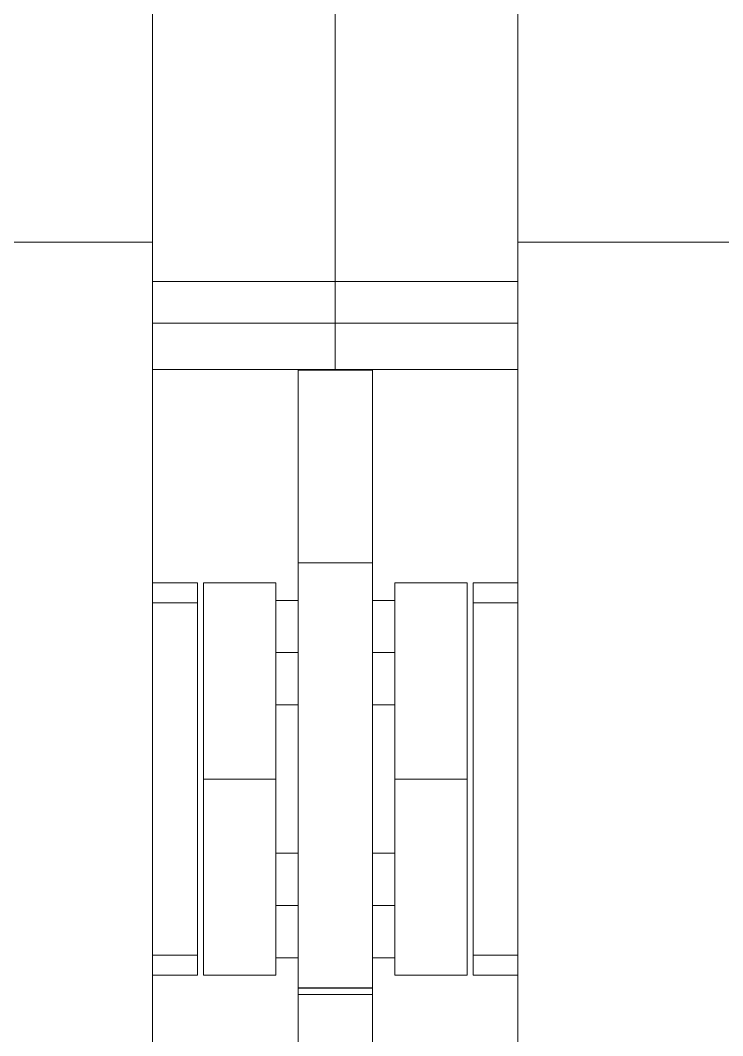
# Model space of a CAD drawing. Header units: millimetres. Extents: x -46169 to 237885, y -84465 to 18123.
# Drawn here: x 166434.9 to 166529.1, y -80609.7 to -80473.6 of the extents above; entities that cross this region are included whole.
import ezdxf

# ---------------------------------------------------------------- set-up
doc = ezdxf.new("R2010")
doc.units = ezdxf.units.MM
doc.header["$MEASUREMENT"] = 0
doc.linetypes.add('Wipeout_Contour', pattern=[1000, 0, -1000])
doc.layers.add('New_A-20-M_Floor_Slab', color=7, linetype='Continuous')
doc.layers.add('New_A-35-M_FFE_Fixed', color=7, linetype='Continuous')
doc.layers.add('New_A-35-M_FFE_Fixed_Pen_No__1', color=7, linetype='Continuous', lineweight=13)

# ---------------------------------------------------------------- blocks, each defined once
blk = doc.blocks.new('Section Elem_134_3', base_point=(129666.67, -84332.61))
at = {"color": 254, "linetype": 'Wipeout_Contour', "lineweight": 0, "ltscale": 2959008.491860382}
blk.add_wipeout([(166452.61, -80615.11), (166472.11, -80615.11), (166472.11, -80599.29), (166469.11, -80599.29), (166469.11, -80601.65), (166459.42, -80601.65), (166459.42, -80549.01), (166469.11, -80549.01), (166469.11, -80551.38), (166472.11, -80551.38), (166472.11, -80520.4), (166452.61, -80520.4), (166452.61, -80549.04), (166458.61, -80549.04), (166458.61, -80601.62), (166452.61, -80601.62)], dxfattribs=at).dxf.layer = 'New_A-20-M_Floor_Slab'
at = {"color": 254, "linetype": 'Wipeout_Contour', "lineweight": 0, "ltscale": 2959410.074772704}
blk.add_wipeout([(166482.11, -80551.38), (166485.11, -80551.38), (166485.11, -80549.01), (166494.8, -80549.01), (166494.8, -80601.65), (166485.11, -80601.65), (166485.11, -80599.29), (166482.11, -80599.29), (166482.11, -80615.11), (166501.61, -80615.11), (166501.61, -80601.62), (166495.61, -80601.62), (166495.61, -80549.04), (166501.61, -80549.04), (166501.61, -80520.4), (166482.11, -80520.4)], dxfattribs=at).dxf.layer = 'New_A-20-M_Floor_Slab'
at = {"color": 254, "linetype": 'Wipeout_Contour', "lineweight": 0, "ltscale": 739782.105502}
blk.add_wipeout([(166469.11, -80565.38), (166469.11, -80585.29), (166472.11, -80585.29), (166472.11, -80565.38)], dxfattribs=at).dxf.layer = 'New_A-20-M_Floor_Slab'
at = {"color": 254, "linetype": 'Wipeout_Contour', "lineweight": 0, "ltscale": 739828.91143}
blk.add_wipeout([(166485.11, -80565.38), (166482.11, -80565.38), (166482.11, -80585.29), (166485.11, -80585.29)], dxfattribs=at).dxf.layer = 'New_A-20-M_Floor_Slab'
blk = doc.blocks.new('Section Elem_149_3', base_point=(129666.67, -84332.61))
at = {"color": 254, "linetype": 'Wipeout_Contour', "lineweight": 0, "ltscale": 1107899.307256045}
blk.add_wipeout([(166452.61, -80346.96), (165951.61, -80346.96), (165951.61, -80503.33), (165981.61, -80503.33), (166422.61, -80503.33), (166452.61, -80503.33)], dxfattribs=at).dxf.layer = 'New_A-35-M_FFE_Fixed'
at = {"color": 254, "linetype": 'Wipeout_Contour', "lineweight": 0, "ltscale": 739714.496457}
blk.add_wipeout([(166472.11, -80525.7), (166482.11, -80525.7), (166482.11, -80520.48), (166472.11, -80520.48)], dxfattribs=at).dxf.layer = 'New_A-35-M_FFE_Fixed'
at = {"color": 254, "linetype": 'Wipeout_Contour', "lineweight": 0, "ltscale": 739762.330003}
blk.add_wipeout([(166482.11, -80552.92), (166482.11, -80548.19), (166472.11, -80548.19), (166472.11, -80552.92)], dxfattribs=at).dxf.layer = 'New_A-35-M_FFE_Fixed'
at = {"color": 254, "linetype": 'Wipeout_Contour', "lineweight": 0, "ltscale": 739685.067825}
blk.add_wipeout([(166452.61, -80551.72), (166458.61, -80551.72), (166458.61, -80549.56), (166452.61, -80549.56)], dxfattribs=at).dxf.layer = 'New_A-35-M_FFE_Fixed'
at = {"color": 254, "linetype": 'Wipeout_Contour', "lineweight": 0, "ltscale": 739715.149087}
blk.add_wipeout([(166459.42, -80551.02), (166469.11, -80551.02), (166469.11, -80549.01), (166459.42, -80549.01)], dxfattribs=at).dxf.layer = 'New_A-35-M_FFE_Fixed'
at = {"color": 254, "linetype": 'Wipeout_Contour', "lineweight": 0, "ltscale": 739750.489883}
blk.add_wipeout([(166469.11, -80565.26), (166459.42, -80565.26), (166459.42, -80575.33), (166469.11, -80575.33)], dxfattribs=at).dxf.layer = 'New_A-35-M_FFE_Fixed'
at = {"color": 254, "linetype": 'Wipeout_Contour', "lineweight": 0, "ltscale": 739803.394021}
blk.add_wipeout([(166459.42, -80599.65), (166459.42, -80601.65), (166469.11, -80601.65), (166469.11, -80599.65)], dxfattribs=at).dxf.layer = 'New_A-35-M_FFE_Fixed'
at = {"color": 254, "linetype": 'Wipeout_Contour', "lineweight": 0, "ltscale": 739773.471488}
blk.add_wipeout([(166458.61, -80601.11), (166452.61, -80601.11), (166452.61, -80601.62), (166458.61, -80601.62)], dxfattribs=at).dxf.layer = 'New_A-35-M_FFE_Fixed'
at = {"color": 254, "linetype": 'Wipeout_Contour', "lineweight": 0, "ltscale": 739855.130598}
blk.add_wipeout([(166472.11, -80604.23), (166482.11, -80604.23), (166482.11, -80603.37), (166472.11, -80603.37)], dxfattribs=at).dxf.layer = 'New_A-35-M_FFE_Fixed'
at = {"color": 254, "linetype": 'Wipeout_Contour', "lineweight": 0, "ltscale": 739858.473617}
blk.add_wipeout([(166482.11, -80606.1), (166482.11, -80605.34), (166472.11, -80605.34), (166472.11, -80606.1)], dxfattribs=at).dxf.layer = 'New_A-35-M_FFE_Fixed'
at = {"color": 254, "linetype": 'Wipeout_Contour', "lineweight": 0, "ltscale": 739861.717704}
blk.add_wipeout([(166472.11, -80607.94), (166482.11, -80607.94), (166482.11, -80607.22), (166472.11, -80607.22)], dxfattribs=at).dxf.layer = 'New_A-35-M_FFE_Fixed'
at = {"color": 254, "linetype": 'Wipeout_Contour', "lineweight": 0, "ltscale": 739867.039632}
blk.add_wipeout([(166482.11, -80611.52), (166482.11, -80609.75), (166472.11, -80609.75), (166472.11, -80611.52)], dxfattribs=at).dxf.layer = 'New_A-35-M_FFE_Fixed'
at = {"layer": 'New_A-35-M_FFE_Fixed_Pen_No__1', "linetype": 'Continuous'}
for p, q in [((166459.42, -80549.01), (166469.11, -80549.01)), ((166459.42, -80601.65), (166469.11, -80601.65))]:
    blk.add_line(p, q, dxfattribs=at)
at = {"color": 254, "linetype": 'Wipeout_Contour', "lineweight": 0, "ltscale": 739590.26009}
blk.add_wipeout([(166477.11, -80473.58), (166452.61, -80473.58), (166452.61, -80480.58), (166477.11, -80480.58)], dxfattribs=at).dxf.layer = 'New_A-35-M_FFE_Fixed'
at = {"color": 254, "linetype": 'Wipeout_Contour', "lineweight": 0, "ltscale": 739614.679125}
blk.add_wipeout([(166477.11, -80487.59), (166452.61, -80487.59), (166452.61, -80494.61), (166477.11, -80494.61)], dxfattribs=at).dxf.layer = 'New_A-35-M_FFE_Fixed'
at = {"color": 254, "linetype": 'Wipeout_Contour', "lineweight": 0, "ltscale": 924637.114163}
blk.add_wipeout([(166477.11, -80520.4), (166472.11, -80520.4), (166472.11, -80520.48), (166482.11, -80520.48), (166482.11, -80520.4)], dxfattribs=at).dxf.layer = 'New_A-35-M_FFE_Fixed'
at = {"color": 254, "linetype": 'Wipeout_Contour', "lineweight": 0, "ltscale": 739723.334783}
blk.add_wipeout([(166472.11, -80525.7), (166472.11, -80530.63), (166482.11, -80530.63), (166482.11, -80525.7)], dxfattribs=at).dxf.layer = 'New_A-35-M_FFE_Fixed'
at = {"color": 254, "linetype": 'Wipeout_Contour', "lineweight": 0, "ltscale": 739682.738194}
blk.add_wipeout([(166452.61, -80549.04), (166452.61, -80549.56), (166458.61, -80549.56), (166458.61, -80549.04)], dxfattribs=at).dxf.layer = 'New_A-35-M_FFE_Fixed'
at = {"color": 254, "linetype": 'Wipeout_Contour', "lineweight": 0, "ltscale": 739721.864822}
blk.add_wipeout([(166459.42, -80551.02), (166459.42, -80556.72), (166469.11, -80556.72), (166469.11, -80551.02)], dxfattribs=at).dxf.layer = 'New_A-35-M_FFE_Fixed'
at = {"color": 254, "linetype": 'Wipeout_Contour', "lineweight": 0, "ltscale": 739774.567078}
blk.add_wipeout([(166472.11, -80561.63), (166482.11, -80561.63), (166482.11, -80553.51), (166472.11, -80553.51)], dxfattribs=at).dxf.layer = 'New_A-35-M_FFE_Fixed'
at = {"color": 254, "linetype": 'Wipeout_Contour', "lineweight": 0, "ltscale": 739796.675265}
blk.add_wipeout([(166459.42, -80593.94), (166459.42, -80599.65), (166469.11, -80599.65), (166469.11, -80593.94)], dxfattribs=at).dxf.layer = 'New_A-35-M_FFE_Fixed'
at = {"color": 254, "linetype": 'Wipeout_Contour', "lineweight": 0, "ltscale": 739850.405804}
blk.add_wipeout([(166482.11, -80603.32), (166482.11, -80598.86), (166472.11, -80598.86), (166472.11, -80603.32)], dxfattribs=at).dxf.layer = 'New_A-35-M_FFE_Fixed'
at = {"color": 254, "linetype": 'Wipeout_Contour', "lineweight": 0, "ltscale": 739771.140692}
blk.add_wipeout([(166452.61, -80598.94), (166452.61, -80601.11), (166458.61, -80601.11), (166458.61, -80598.94)], dxfattribs=at).dxf.layer = 'New_A-35-M_FFE_Fixed'
at = {"color": 254, "linetype": 'Wipeout_Contour', "lineweight": 0, "ltscale": 739863.921476}
blk.add_wipeout([(166482.11, -80609.75), (166482.11, -80607.94), (166472.11, -80607.94), (166472.11, -80609.75)], dxfattribs=at).dxf.layer = 'New_A-35-M_FFE_Fixed'
at = {"layer": 'New_A-35-M_FFE_Fixed_Pen_No__1', "linetype": 'Continuous'}
for p, q in [((166458.61, -80549.56), (166458.61, -80549.04)), ((166459.42, -80551.02), (166459.42, -80549.01)), ((166459.42, -80601.65), (166459.42, -80599.65)), ((166458.61, -80601.62), (166458.61, -80601.11))]:
    blk.add_line(p, q, dxfattribs=at)
at = {"color": 254, "linetype": 'Wipeout_Contour', "lineweight": 0, "ltscale": 739602.457608}
blk.add_wipeout([(166477.11, -80480.58), (166452.61, -80480.58), (166452.61, -80487.59), (166477.11, -80487.59)], dxfattribs=at).dxf.layer = 'New_A-35-M_FFE_Fixed'
at = {"color": 254, "linetype": 'Wipeout_Contour', "lineweight": 0, "ltscale": 739626.898017}
blk.add_wipeout([(166477.11, -80494.61), (166452.61, -80494.61), (166452.61, -80501.63), (166477.11, -80501.63)], dxfattribs=at).dxf.layer = 'New_A-35-M_FFE_Fixed'
at = {"color": 254, "linetype": 'Wipeout_Contour', "lineweight": 0, "ltscale": 739731.514746}
blk.add_wipeout([(166472.11, -80535.1), (166482.11, -80535.1), (166482.11, -80530.63), (166472.11, -80530.63)], dxfattribs=at).dxf.layer = 'New_A-35-M_FFE_Fixed'
at = {"color": 254, "linetype": 'Wipeout_Contour', "lineweight": 0, "ltscale": 739728.103886}
blk.add_wipeout([(166458.61, -80551.72), (166452.61, -80551.72), (166452.61, -80598.94), (166458.61, -80598.94)], dxfattribs=at).dxf.layer = 'New_A-35-M_FFE_Fixed'
at = {"color": 254, "linetype": 'Wipeout_Contour', "lineweight": 0, "ltscale": 739740.826846}
blk.add_wipeout([(166469.11, -80551.38), (166469.11, -80551.91), (166472.11, -80551.91), (166472.11, -80551.38)], dxfattribs=at).dxf.layer = 'New_A-35-M_FFE_Fixed'
at = {"color": 254, "linetype": 'Wipeout_Contour', "lineweight": 0, "ltscale": 739734.274532}
blk.add_wipeout([(166469.11, -80556.72), (166459.42, -80556.72), (166459.42, -80565.26), (166469.11, -80565.26)], dxfattribs=at).dxf.layer = 'New_A-35-M_FFE_Fixed'
at = {"color": 254, "linetype": 'Wipeout_Contour', "lineweight": 0, "ltscale": 739790.241305}
blk.add_wipeout([(166472.11, -80571.51), (166482.11, -80571.51), (166482.11, -80561.63), (166472.11, -80561.63)], dxfattribs=at).dxf.layer = 'New_A-35-M_FFE_Fixed'
at = {"color": 254, "linetype": 'Wipeout_Contour', "lineweight": 0, "ltscale": 739784.261272}
blk.add_wipeout([(166469.11, -80585.4), (166459.42, -80585.4), (166459.42, -80593.94), (166469.11, -80593.94)], dxfattribs=at).dxf.layer = 'New_A-35-M_FFE_Fixed'
at = {"color": 254, "linetype": 'Wipeout_Contour', "lineweight": 0, "ltscale": 739845.473998}
blk.add_wipeout([(166482.11, -80598.86), (166482.11, -80597.66), (166472.11, -80597.66), (166472.11, -80598.86)], dxfattribs=at).dxf.layer = 'New_A-35-M_FFE_Fixed'
at = {"layer": 'New_A-35-M_FFE_Fixed_Pen_No__1', "linetype": 'Continuous'}
for p, q in [((166458.61, -80551.72), (166458.61, -80549.56)), ((166469.11, -80551.02), (166469.11, -80549.01)), ((166459.42, -80556.72), (166459.42, -80551.02)), ((166458.61, -80598.94), (166458.61, -80551.72)), ((166459.42, -80565.26), (166459.42, -80556.72)), ((166459.42, -80599.65), (166459.42, -80593.94)), ((166458.61, -80601.11), (166458.61, -80598.94))]:
    blk.add_line(p, q, dxfattribs=at)
at = {"color": 254, "linetype": 'Wipeout_Contour', "lineweight": 0, "ltscale": 739663.339253}
blk.add_wipeout([(166452.61, -80503.33), (166422.61, -80503.33), (166422.61, -80647.33), (166452.61, -80647.33)], dxfattribs=at).dxf.layer = 'New_A-35-M_FFE_Fixed'
at = {"color": 254, "linetype": 'Wipeout_Contour', "lineweight": 0, "ltscale": 739738.774806}
blk.add_wipeout([(166472.11, -80535.1), (166472.11, -80538.96), (166482.11, -80538.96), (166482.11, -80535.1)], dxfattribs=at).dxf.layer = 'New_A-35-M_FFE_Fixed'
at = {"color": 254, "linetype": 'Wipeout_Contour', "lineweight": 0, "ltscale": 924679.345488}
blk.add_wipeout([(166469.11, -80553.43), (166472.11, -80553.43), (166472.11, -80552.92), (166472.11, -80551.91), (166469.11, -80551.91)], dxfattribs=at).dxf.layer = 'New_A-35-M_FFE_Fixed'
at = {"color": 254, "linetype": 'Wipeout_Contour', "lineweight": 0, "ltscale": 739754.892708}
blk.add_wipeout([(166469.11, -80558.38), (166469.11, -80561.05), (166472.11, -80561.05), (166472.11, -80558.38)], dxfattribs=at).dxf.layer = 'New_A-35-M_FFE_Fixed'
at = {"color": 254, "linetype": 'Wipeout_Contour', "lineweight": 0, "ltscale": 739764.291821}
blk.add_wipeout([(166469.11, -80564.84), (166469.11, -80565.38), (166472.11, -80565.38), (166472.11, -80564.84)], dxfattribs=at).dxf.layer = 'New_A-35-M_FFE_Fixed'
at = {"color": 254, "linetype": 'Wipeout_Contour', "lineweight": 0, "ltscale": 739807.87028}
blk.add_wipeout([(166472.11, -80581.87), (166482.11, -80581.87), (166482.11, -80571.51), (166472.11, -80571.51)], dxfattribs=at).dxf.layer = 'New_A-35-M_FFE_Fixed'
at = {"color": 254, "linetype": 'Wipeout_Contour', "lineweight": 0, "ltscale": 739768.042892}
blk.add_wipeout([(166469.11, -80575.33), (166459.42, -80575.33), (166459.42, -80585.4), (166469.11, -80585.4)], dxfattribs=at).dxf.layer = 'New_A-35-M_FFE_Fixed'
at = {"color": 254, "linetype": 'Wipeout_Contour', "lineweight": 0, "ltscale": 739813.990248}
blk.add_wipeout([(166469.11, -80592.29), (166469.11, -80594.97), (166472.11, -80594.97), (166472.11, -80592.29)], dxfattribs=at).dxf.layer = 'New_A-35-M_FFE_Fixed'
at = {"color": 254, "linetype": 'Wipeout_Contour', "lineweight": 0, "ltscale": 739823.392568}
blk.add_wipeout([(166469.11, -80598.75), (166469.11, -80599.29), (166472.11, -80599.29), (166472.11, -80598.75)], dxfattribs=at).dxf.layer = 'New_A-35-M_FFE_Fixed'
at = {"layer": 'New_A-35-M_FFE_Fixed_Pen_No__1', "linetype": 'Continuous'}
for p, q in [((166452.61, -80549.04), (166458.61, -80549.04)), ((166452.61, -80551.72), (166458.61, -80551.72)), ((166469.11, -80551.38), (166472.11, -80551.38)), ((166459.42, -80575.33), (166459.42, -80565.26)), ((166459.42, -80575.33), (166469.11, -80575.33)), ((166459.42, -80585.4), (166459.42, -80575.33)), ((166459.42, -80593.94), (166459.42, -80585.4)), ((166452.61, -80598.94), (166458.61, -80598.94)), ((166469.11, -80601.65), (166469.11, -80599.65)), ((166452.61, -80601.62), (166458.61, -80601.62))]:
    blk.add_line(p, q, dxfattribs=at)
at = {"color": 254, "linetype": 'Wipeout_Contour', "lineweight": 0, "ltscale": 924537.391055}
blk.add_wipeout([(166452.61, -80508.61), (166477.11, -80508.61), (166477.11, -80501.63), (166452.61, -80501.63), (166452.61, -80503.33)], dxfattribs=at).dxf.layer = 'New_A-35-M_FFE_Fixed'
at = {"color": 254, "linetype": 'Wipeout_Contour', "lineweight": 0, "ltscale": 739649.316842}
blk.add_wipeout([(166452.61, -80511.45), (166477.11, -80511.45), (166477.11, -80510.54), (166452.61, -80510.54)], dxfattribs=at).dxf.layer = 'New_A-35-M_FFE_Fixed'
at = {"color": 254, "linetype": 'Wipeout_Contour', "lineweight": 0, "ltscale": 739660.281868}
blk.add_wipeout([(166477.11, -80514.18), (166452.61, -80514.18), (166452.61, -80520.4), (166477.11, -80520.4)], dxfattribs=at).dxf.layer = 'New_A-35-M_FFE_Fixed'
at = {"color": 254, "linetype": 'Wipeout_Contour', "lineweight": 0, "ltscale": 739744.882806}
blk.add_wipeout([(166482.11, -80538.96), (166472.11, -80538.96), (166472.11, -80542.11), (166482.11, -80542.11)], dxfattribs=at).dxf.layer = 'New_A-35-M_FFE_Fixed'
at = {"color": 254, "linetype": 'Wipeout_Contour', "lineweight": 0, "ltscale": 739745.913157}
blk.add_wipeout([(166469.11, -80553.43), (166469.11, -80555.7), (166472.11, -80555.7), (166472.11, -80553.43)], dxfattribs=at).dxf.layer = 'New_A-35-M_FFE_Fixed'
at = {"color": 254, "linetype": 'Wipeout_Contour', "lineweight": 0, "ltscale": 739762.505551}
blk.add_wipeout([(166469.11, -80564.84), (166472.11, -80564.84), (166472.11, -80563.33), (166469.11, -80563.33)], dxfattribs=at).dxf.layer = 'New_A-35-M_FFE_Fixed'
at = {"color": 254, "linetype": 'Wipeout_Contour', "lineweight": 0, "ltscale": 739825.198709}
blk.add_wipeout([(166482.11, -80591.39), (166482.11, -80581.87), (166472.11, -80581.87), (166472.11, -80591.39)], dxfattribs=at).dxf.layer = 'New_A-35-M_FFE_Fixed'
at = {"color": 254, "linetype": 'Wipeout_Contour', "lineweight": 0, "ltscale": 924777.667186}
blk.add_wipeout([(166472.11, -80597.24), (166469.11, -80597.24), (166469.11, -80598.75), (166472.11, -80598.75), (166472.11, -80597.66)], dxfattribs=at).dxf.layer = 'New_A-35-M_FFE_Fixed'
at = {"layer": 'New_A-35-M_FFE_Fixed_Pen_No__1', "linetype": 'Continuous'}
for p, q in [((166452.61, -80503.33), (166452.61, -80346.96)), ((166422.61, -80503.33), (166452.61, -80503.33)), ((166452.61, -80520.4), (166477.11, -80520.4)), ((166469.11, -80575.33), (166469.11, -80565.26)), ((166469.11, -80565.38), (166472.11, -80565.38)), ((166469.11, -80599.29), (166472.11, -80599.29))]:
    blk.add_line(p, q, dxfattribs=at)
at = {"color": 254, "linetype": 'Wipeout_Contour', "lineweight": 0, "ltscale": 739646.016449}
blk.add_wipeout([(166452.61, -80509.58), (166477.11, -80509.58), (166477.11, -80508.61), (166452.61, -80508.61)], dxfattribs=at).dxf.layer = 'New_A-35-M_FFE_Fixed'
at = {"color": 254, "linetype": 'Wipeout_Contour', "lineweight": 0, "ltscale": 739654.665797}
blk.add_wipeout([(166452.61, -80514.18), (166477.11, -80514.18), (166477.11, -80513.95), (166452.61, -80513.95)], dxfattribs=at).dxf.layer = 'New_A-35-M_FFE_Fixed'
at = {"color": 254, "linetype": 'Wipeout_Contour', "lineweight": 0, "ltscale": 739749.643405}
blk.add_wipeout([(166472.11, -80544.43), (166482.11, -80544.43), (166482.11, -80542.11), (166472.11, -80542.11)], dxfattribs=at).dxf.layer = 'New_A-35-M_FFE_Fixed'
at = {"color": 254, "linetype": 'Wipeout_Contour', "lineweight": 0, "ltscale": 739750.225235}
blk.add_wipeout([(166469.11, -80555.7), (166469.11, -80558.38), (166472.11, -80558.38), (166472.11, -80555.7)], dxfattribs=at).dxf.layer = 'New_A-35-M_FFE_Fixed'
at = {"color": 254, "linetype": 'Wipeout_Contour', "lineweight": 0, "ltscale": 739759.204998}
blk.add_wipeout([(166469.11, -80561.05), (166469.11, -80563.33), (166472.11, -80563.33), (166472.11, -80561.05)], dxfattribs=at).dxf.layer = 'New_A-35-M_FFE_Fixed'
at = {"color": 254, "linetype": 'Wipeout_Contour', "lineweight": 0, "ltscale": 739799.919586}
blk.add_wipeout([(166469.11, -80585.29), (166469.11, -80585.82), (166472.11, -80585.82), (166472.11, -80585.29)], dxfattribs=at).dxf.layer = 'New_A-35-M_FFE_Fixed'
at = {"color": 254, "linetype": 'Wipeout_Contour', "lineweight": 0, "ltscale": 739818.304009}
blk.add_wipeout([(166469.11, -80594.97), (166469.11, -80597.24), (166472.11, -80597.24), (166472.11, -80594.97)], dxfattribs=at).dxf.layer = 'New_A-35-M_FFE_Fixed'
at = {"layer": 'New_A-35-M_FFE_Fixed_Pen_No__1', "linetype": 'Continuous'}
for p, q in [((166452.61, -80508.61), (166477.11, -80508.61)), ((166469.11, -80556.72), (166469.11, -80551.02)), ((166469.11, -80565.26), (166469.11, -80556.72)), ((166469.11, -80558.38), (166472.11, -80558.38)), ((166469.11, -80599.65), (166469.11, -80593.94))]:
    blk.add_line(p, q, dxfattribs=at)
at = {"color": 254, "linetype": 'Wipeout_Contour', "lineweight": 0, "ltscale": 739647.694034}
blk.add_wipeout([(166452.61, -80510.54), (166477.11, -80510.54), (166477.11, -80509.58), (166452.61, -80509.58)], dxfattribs=at).dxf.layer = 'New_A-35-M_FFE_Fixed'
at = {"color": 254, "linetype": 'Wipeout_Contour', "lineweight": 0, "ltscale": 739653.269325}
blk.add_wipeout([(166452.61, -80513.55), (166477.11, -80513.55), (166477.11, -80512.98), (166452.61, -80512.98)], dxfattribs=at).dxf.layer = 'New_A-35-M_FFE_Fixed'
at = {"color": 254, "linetype": 'Wipeout_Contour', "lineweight": 0, "ltscale": 739752.904341}
blk.add_wipeout([(166472.11, -80545.85), (166482.11, -80545.85), (166482.11, -80544.43), (166472.11, -80544.43)], dxfattribs=at).dxf.layer = 'New_A-35-M_FFE_Fixed'
at = {"color": 254, "linetype": 'Wipeout_Contour', "lineweight": 0, "ltscale": 739801.706255}
blk.add_wipeout([(166469.11, -80587.34), (166472.11, -80587.34), (166472.11, -80585.82), (166469.11, -80585.82)], dxfattribs=at).dxf.layer = 'New_A-35-M_FFE_Fixed'
at = {"layer": 'New_A-35-M_FFE_Fixed_Pen_No__1', "linetype": 'Continuous'}
for p, q in [((166469.11, -80585.4), (166469.11, -80575.33)), ((166469.11, -80585.29), (166472.11, -80585.29))]:
    blk.add_line(p, q, dxfattribs=at)
at = {"color": 254, "linetype": 'Wipeout_Contour', "lineweight": 0, "ltscale": 739652.157986}
blk.add_wipeout([(166452.61, -80512.98), (166477.11, -80512.98), (166477.11, -80512.27), (166452.61, -80512.27)], dxfattribs=at).dxf.layer = 'New_A-35-M_FFE_Fixed'
at = {"color": 254, "linetype": 'Wipeout_Contour', "lineweight": 0, "ltscale": 739754.561309}
blk.add_wipeout([(166472.11, -80545.85), (166472.11, -80546.33), (166482.11, -80546.33), (166482.11, -80545.85)], dxfattribs=at).dxf.layer = 'New_A-35-M_FFE_Fixed'
at = {"color": 254, "linetype": 'Wipeout_Contour', "lineweight": 0, "ltscale": 739805.007634}
blk.add_wipeout([(166469.11, -80587.34), (166469.11, -80589.61), (166472.11, -80589.61), (166472.11, -80587.34)], dxfattribs=at).dxf.layer = 'New_A-35-M_FFE_Fixed'
at = {"color": 254, "linetype": 'Wipeout_Contour', "lineweight": 0, "ltscale": 739650.823745}
blk.add_wipeout([(166452.61, -80512.27), (166477.11, -80512.27), (166477.11, -80511.45), (166452.61, -80511.45)], dxfattribs=at).dxf.layer = 'New_A-35-M_FFE_Fixed'
at = {"color": 254, "linetype": 'Wipeout_Contour', "lineweight": 0, "ltscale": 739654.115891}
blk.add_wipeout([(166452.61, -80513.95), (166477.11, -80513.95), (166477.11, -80513.55), (166452.61, -80513.55)], dxfattribs=at).dxf.layer = 'New_A-35-M_FFE_Fixed'
at = {"color": 254, "linetype": 'Wipeout_Contour', "lineweight": 0, "ltscale": 739755.069292}
blk.add_wipeout([(166482.11, -80546.44), (166482.11, -80546.33), (166472.11, -80546.33), (166472.11, -80546.44)], dxfattribs=at).dxf.layer = 'New_A-35-M_FFE_Fixed'
at = {"color": 254, "linetype": 'Wipeout_Contour', "lineweight": 0, "ltscale": 924762.817895}
blk.add_wipeout([(166469.11, -80589.61), (166469.11, -80592.29), (166472.11, -80592.29), (166472.11, -80591.39), (166472.11, -80589.61)], dxfattribs=at).dxf.layer = 'New_A-35-M_FFE_Fixed'
at = {"layer": 'New_A-35-M_FFE_Fixed_Pen_No__1', "linetype": 'Continuous'}
for p, q in [((166452.61, -80647.33), (166452.61, -80503.33)), ((166452.61, -80514.18), (166477.11, -80514.18)), ((166469.11, -80593.94), (166469.11, -80585.4)), ((166469.11, -80592.29), (166472.11, -80592.29))]:
    blk.add_line(p, q, dxfattribs=at)
blk = doc.blocks.new('Section Elem_151_3', base_point=(129666.67, -84332.61))
at = {"layer": 'New_A-35-M_FFE_Fixed_Pen_No__1', "linetype": 'Continuous'}
for p, q in [((166472.11, -80520.48), (166472.11, -80520.4)), ((166472.11, -80525.7), (166472.11, -80520.48)), ((166472.11, -80530.63), (166472.11, -80525.7)), ((166482.11, -80530.63), (166482.11, -80525.7)), ((166472.11, -80535.1), (166472.11, -80530.63)), ((166482.11, -80535.1), (166482.11, -80530.63)), ((166472.11, -80538.96), (166472.11, -80535.1)), ((166482.11, -80538.96), (166482.11, -80535.1)), ((166472.11, -80542.11), (166472.11, -80538.96)), ((166482.11, -80542.11), (166482.11, -80538.96)), ((166472.11, -80544.43), (166472.11, -80542.11)), ((166482.11, -80544.43), (166482.11, -80542.11)), ((166472.11, -80571.51), (166472.11, -80561.63)), ((166472.11, -80581.87), (166472.11, -80571.51)), ((166482.11, -80581.87), (166482.11, -80571.51)), ((166472.11, -80609.75), (166472.11, -80607.94)), ((166482.11, -80609.75), (166482.11, -80607.94)), ((166472.11, -80611.52), (166472.11, -80609.75)), ((166482.11, -80611.52), (166482.11, -80609.75))]:
    blk.add_line(p, q, dxfattribs=at)
at = {"color": 254, "linetype": 'Wipeout_Contour', "lineweight": 0, "ltscale": 740534.795224}
blk.add_wipeout([(166501.61, -80346.96), (166501.61, -80503.33), (167002.61, -80503.33), (167002.61, -80346.96)], dxfattribs=at).dxf.layer = 'New_A-35-M_FFE_Fixed'
at = {"color": 254, "linetype": 'Wipeout_Contour', "lineweight": 0, "ltscale": 739756.685525}
blk.add_wipeout([(166472.11, -80546.44), (166472.11, -80548.19), (166482.11, -80548.19), (166482.11, -80546.44)], dxfattribs=at).dxf.layer = 'New_A-35-M_FFE_Fixed'
at = {"color": 254, "linetype": 'Wipeout_Contour', "lineweight": 0, "ltscale": 739807.639049}
blk.add_wipeout([(166485.11, -80549.01), (166485.11, -80551.02), (166494.8, -80551.02), (166494.8, -80549.01)], dxfattribs=at).dxf.layer = 'New_A-35-M_FFE_Fixed'
at = {"color": 254, "linetype": 'Wipeout_Contour', "lineweight": 0, "ltscale": 739839.896469}
blk.add_wipeout([(166495.61, -80549.56), (166495.61, -80551.72), (166501.61, -80551.72), (166501.61, -80549.56)], dxfattribs=at).dxf.layer = 'New_A-35-M_FFE_Fixed'
at = {"color": 254, "linetype": 'Wipeout_Contour', "lineweight": 0, "ltscale": 739766.971628}
blk.add_wipeout([(166482.11, -80553.51), (166482.11, -80552.92), (166472.11, -80552.92), (166472.11, -80553.51)], dxfattribs=at).dxf.layer = 'New_A-35-M_FFE_Fixed'
at = {"color": 254, "linetype": 'Wipeout_Contour', "lineweight": 0, "ltscale": 739842.975427}
blk.add_wipeout([(166485.11, -80565.26), (166485.11, -80575.33), (166494.8, -80575.33), (166494.8, -80565.26)], dxfattribs=at).dxf.layer = 'New_A-35-M_FFE_Fixed'
at = {"color": 254, "linetype": 'Wipeout_Contour', "lineweight": 0, "ltscale": 739838.964111}
blk.add_wipeout([(166482.11, -80597.66), (166482.11, -80591.39), (166472.11, -80591.39), (166472.11, -80597.66)], dxfattribs=at).dxf.layer = 'New_A-35-M_FFE_Fixed'
at = {"color": 254, "linetype": 'Wipeout_Contour', "lineweight": 0, "ltscale": 739895.872952}
blk.add_wipeout([(166494.8, -80599.65), (166485.11, -80599.65), (166485.11, -80601.65), (166494.8, -80601.65)], dxfattribs=at).dxf.layer = 'New_A-35-M_FFE_Fixed'
at = {"color": 254, "linetype": 'Wipeout_Contour', "lineweight": 0, "ltscale": 739928.281634}
blk.add_wipeout([(166501.61, -80601.11), (166495.61, -80601.11), (166495.61, -80601.62), (166501.61, -80601.62)], dxfattribs=at).dxf.layer = 'New_A-35-M_FFE_Fixed'
at = {"color": 254, "linetype": 'Wipeout_Contour', "lineweight": 0, "ltscale": 739854.337614}
blk.add_wipeout([(166482.11, -80603.37), (166482.11, -80603.32), (166472.11, -80603.32), (166472.11, -80603.37)], dxfattribs=at).dxf.layer = 'New_A-35-M_FFE_Fixed'
at = {"color": 254, "linetype": 'Wipeout_Contour', "lineweight": 0, "ltscale": 739856.842046}
blk.add_wipeout([(166472.11, -80604.23), (166472.11, -80605.34), (166482.11, -80605.34), (166482.11, -80604.23)], dxfattribs=at).dxf.layer = 'New_A-35-M_FFE_Fixed'
at = {"color": 254, "linetype": 'Wipeout_Contour', "lineweight": 0, "ltscale": 739860.115208}
blk.add_wipeout([(166482.11, -80607.22), (166482.11, -80606.1), (166472.11, -80606.1), (166472.11, -80607.22)], dxfattribs=at).dxf.layer = 'New_A-35-M_FFE_Fixed'
at = {"layer": 'New_A-35-M_FFE_Fixed_Pen_No__1', "linetype": 'Continuous'}
for p, q in [((166472.11, -80545.85), (166472.11, -80544.43)), ((166482.11, -80545.85), (166482.11, -80544.43)), ((166472.11, -80546.33), (166472.11, -80545.85)), ((166482.11, -80546.33), (166472.11, -80546.33)), ((166472.11, -80548.19), (166472.11, -80546.33)), ((166482.11, -80546.33), (166482.11, -80545.85)), ((166482.11, -80548.19), (166482.11, -80546.33)), ((166472.11, -80553.51), (166472.11, -80548.19)), ((166494.8, -80549.01), (166485.11, -80549.01)), ((166472.11, -80561.63), (166472.11, -80553.51)), ((166472.11, -80591.39), (166472.11, -80581.87)), ((166472.11, -80598.86), (166472.11, -80591.39)), ((166472.11, -80603.32), (166472.11, -80598.86)), ((166494.8, -80601.65), (166485.11, -80601.65)), ((166482.11, -80603.32), (166472.11, -80603.32)), ((166472.11, -80604.23), (166472.11, -80603.32)), ((166482.11, -80604.23), (166472.11, -80604.23)), ((166472.11, -80606.1), (166472.11, -80604.23)), ((166482.11, -80604.23), (166482.11, -80603.32)), ((166482.11, -80606.1), (166482.11, -80604.23)), ((166472.11, -80607.94), (166472.11, -80606.1)), ((166482.11, -80607.94), (166482.11, -80606.1))]:
    blk.add_line(p, q, dxfattribs=at)
at = {"color": 254, "linetype": 'Wipeout_Contour', "lineweight": 0, "ltscale": 739678.491781}
blk.add_wipeout([(166477.11, -80480.58), (166501.61, -80480.58), (166501.61, -80473.58), (166477.11, -80473.58)], dxfattribs=at).dxf.layer = 'New_A-35-M_FFE_Fixed'
at = {"color": 254, "linetype": 'Wipeout_Contour', "lineweight": 0, "ltscale": 739702.907902}
blk.add_wipeout([(166501.61, -80487.59), (166477.11, -80487.59), (166477.11, -80494.61), (166501.61, -80494.61)], dxfattribs=at).dxf.layer = 'New_A-35-M_FFE_Fixed'
at = {"color": 254, "linetype": 'Wipeout_Contour', "lineweight": 0, "ltscale": 739837.567326}
blk.add_wipeout([(166495.61, -80549.56), (166501.61, -80549.56), (166501.61, -80549.04), (166495.61, -80549.04)], dxfattribs=at).dxf.layer = 'New_A-35-M_FFE_Fixed'
at = {"color": 254, "linetype": 'Wipeout_Contour', "lineweight": 0, "ltscale": 739814.353944}
blk.add_wipeout([(166485.11, -80551.02), (166485.11, -80556.72), (166494.8, -80556.72), (166494.8, -80551.02)], dxfattribs=at).dxf.layer = 'New_A-35-M_FFE_Fixed'
at = {"color": 254, "linetype": 'Wipeout_Contour', "lineweight": 0, "ltscale": 739889.155036}
blk.add_wipeout([(166494.8, -80593.94), (166485.11, -80593.94), (166485.11, -80599.65), (166494.8, -80599.65)], dxfattribs=at).dxf.layer = 'New_A-35-M_FFE_Fixed'
at = {"color": 254, "linetype": 'Wipeout_Contour', "lineweight": 0, "ltscale": 739925.951326}
blk.add_wipeout([(166501.61, -80598.94), (166495.61, -80598.94), (166495.61, -80601.11), (166501.61, -80601.11)], dxfattribs=at).dxf.layer = 'New_A-35-M_FFE_Fixed'
at = {"layer": 'New_A-35-M_FFE_Fixed_Pen_No__1', "linetype": 'Continuous'}
for p, q in [((166477.11, -80473.58), (166477.11, -80466.62)), ((166494.8, -80551.02), (166494.8, -80549.01)), ((166495.61, -80549.56), (166495.61, -80549.04)), ((166494.8, -80601.65), (166494.8, -80599.65)), ((166495.61, -80601.62), (166495.61, -80601.11))]:
    blk.add_line(p, q, dxfattribs=at)
at = {"color": 254, "linetype": 'Wipeout_Contour', "lineweight": 0, "ltscale": 739690.687837}
blk.add_wipeout([(166477.11, -80487.59), (166501.61, -80487.59), (166501.61, -80480.58), (166477.11, -80480.58)], dxfattribs=at).dxf.layer = 'New_A-35-M_FFE_Fixed'
at = {"color": 254, "linetype": 'Wipeout_Contour', "lineweight": 0, "ltscale": 739715.125334}
blk.add_wipeout([(166477.11, -80494.61), (166477.11, -80501.63), (166501.61, -80501.63), (166501.61, -80494.61)], dxfattribs=at).dxf.layer = 'New_A-35-M_FFE_Fixed'
at = {"color": 254, "linetype": 'Wipeout_Contour', "lineweight": 0, "ltscale": 739787.635441}
blk.add_wipeout([(166482.11, -80551.91), (166485.11, -80551.91), (166485.11, -80551.38), (166482.11, -80551.38)], dxfattribs=at).dxf.layer = 'New_A-35-M_FFE_Fixed'
at = {"color": 254, "linetype": 'Wipeout_Contour', "lineweight": 0, "ltscale": 739882.923525}
blk.add_wipeout([(166495.61, -80551.72), (166495.61, -80598.94), (166501.61, -80598.94), (166501.61, -80551.72)], dxfattribs=at).dxf.layer = 'New_A-35-M_FFE_Fixed'
at = {"color": 254, "linetype": 'Wipeout_Contour', "lineweight": 0, "ltscale": 739826.762103}
blk.add_wipeout([(166485.11, -80556.72), (166485.11, -80565.26), (166494.8, -80565.26), (166494.8, -80556.72)], dxfattribs=at).dxf.layer = 'New_A-35-M_FFE_Fixed'
at = {"color": 254, "linetype": 'Wipeout_Contour', "lineweight": 0, "ltscale": 739876.742595}
blk.add_wipeout([(166485.11, -80585.4), (166485.11, -80593.94), (166494.8, -80593.94), (166494.8, -80585.4)], dxfattribs=at).dxf.layer = 'New_A-35-M_FFE_Fixed'
at = {"color": 254, "linetype": 'Wipeout_Contour', "lineweight": 0, "ltscale": 739870.195939}
blk.add_wipeout([(166482.11, -80598.75), (166482.11, -80599.29), (166485.11, -80599.29), (166485.11, -80598.75)], dxfattribs=at).dxf.layer = 'New_A-35-M_FFE_Fixed'
at = {"layer": 'New_A-35-M_FFE_Fixed_Pen_No__1', "linetype": 'Continuous'}
for p, q in [((166477.11, -80480.58), (166477.11, -80473.58)), ((166477.11, -80487.59), (166477.11, -80480.58)), ((166477.11, -80494.61), (166477.11, -80487.59)), ((166485.11, -80551.02), (166485.11, -80549.01)), ((166495.61, -80551.72), (166495.61, -80549.56)), ((166494.8, -80556.72), (166494.8, -80551.02)), ((166495.61, -80598.94), (166495.61, -80551.72)), ((166494.8, -80565.26), (166494.8, -80556.72)), ((166494.8, -80599.65), (166494.8, -80593.94)), ((166485.11, -80601.65), (166485.11, -80599.65)), ((166495.61, -80601.11), (166495.61, -80598.94))]:
    blk.add_line(p, q, dxfattribs=at)
at = {"color": 254, "linetype": 'Wipeout_Contour', "lineweight": 0, "ltscale": 739947.77513}
blk.add_wipeout([(166501.61, -80503.33), (166501.61, -80647.33), (166531.61, -80647.33), (166531.61, -80503.33)], dxfattribs=at).dxf.layer = 'New_A-35-M_FFE_Fixed'
at = {"color": 254, "linetype": 'Wipeout_Contour', "lineweight": 0, "ltscale": 739789.421426}
blk.add_wipeout([(166482.11, -80551.91), (166482.11, -80553.43), (166485.11, -80553.43), (166485.11, -80551.91)], dxfattribs=at).dxf.layer = 'New_A-35-M_FFE_Fixed'
at = {"color": 254, "linetype": 'Wipeout_Contour', "lineweight": 0, "ltscale": 739801.700413}
blk.add_wipeout([(166482.11, -80561.05), (166485.11, -80561.05), (166485.11, -80558.38), (166482.11, -80558.38)], dxfattribs=at).dxf.layer = 'New_A-35-M_FFE_Fixed'
at = {"color": 254, "linetype": 'Wipeout_Contour', "lineweight": 0, "ltscale": 924764.961805}
blk.add_wipeout([(166482.11, -80565.38), (166485.11, -80565.38), (166485.11, -80565.26), (166485.11, -80564.84), (166482.11, -80564.84)], dxfattribs=at).dxf.layer = 'New_A-35-M_FFE_Fixed'
at = {"color": 254, "linetype": 'Wipeout_Contour', "lineweight": 0, "ltscale": 739860.526242}
blk.add_wipeout([(166485.11, -80575.33), (166485.11, -80585.4), (166494.8, -80585.4), (166494.8, -80575.33)], dxfattribs=at).dxf.layer = 'New_A-35-M_FFE_Fixed'
at = {"color": 254, "linetype": 'Wipeout_Contour', "lineweight": 0, "ltscale": 924827.284368}
blk.add_wipeout([(166482.11, -80592.29), (166482.11, -80594.97), (166485.11, -80594.97), (166485.11, -80594.28), (166485.11, -80592.29)], dxfattribs=at).dxf.layer = 'New_A-35-M_FFE_Fixed'
at = {"color": 254, "linetype": 'Wipeout_Contour', "lineweight": 0, "ltscale": 739868.409211}
blk.add_wipeout([(166482.11, -80598.75), (166485.11, -80598.75), (166485.11, -80597.24), (166482.11, -80597.24)], dxfattribs=at).dxf.layer = 'New_A-35-M_FFE_Fixed'
at = {"layer": 'New_A-35-M_FFE_Fixed_Pen_No__1', "linetype": 'Continuous'}
for p, q in [((166501.61, -80549.04), (166495.61, -80549.04)), ((166485.11, -80551.38), (166482.11, -80551.38)), ((166501.61, -80551.72), (166495.61, -80551.72)), ((166494.8, -80575.33), (166494.8, -80565.26)), ((166494.8, -80575.33), (166485.11, -80575.33)), ((166494.8, -80585.4), (166494.8, -80575.33)), ((166494.8, -80593.94), (166494.8, -80585.4)), ((166482.11, -80603.32), (166482.11, -80598.86)), ((166485.11, -80599.29), (166482.11, -80599.29)), ((166501.61, -80598.94), (166495.61, -80598.94)), ((166501.61, -80601.62), (166495.61, -80601.62))]:
    blk.add_line(p, q, dxfattribs=at)
at = {"color": 254, "linetype": 'Wipeout_Contour', "lineweight": 0, "ltscale": 924668.82975}
blk.add_wipeout([(166477.11, -80508.61), (166501.61, -80508.61), (166501.61, -80503.33), (166501.61, -80501.63), (166477.11, -80501.63)], dxfattribs=at).dxf.layer = 'New_A-35-M_FFE_Fixed'
at = {"color": 254, "linetype": 'Wipeout_Contour', "lineweight": 0, "ltscale": 739737.541504}
blk.add_wipeout([(166477.11, -80510.54), (166477.11, -80511.45), (166501.61, -80511.45), (166501.61, -80510.54)], dxfattribs=at).dxf.layer = 'New_A-35-M_FFE_Fixed'
at = {"color": 254, "linetype": 'Wipeout_Contour', "lineweight": 0, "ltscale": 739748.505228}
blk.add_wipeout([(166477.11, -80514.18), (166477.11, -80520.4), (166501.61, -80520.4), (166501.61, -80514.18)], dxfattribs=at).dxf.layer = 'New_A-35-M_FFE_Fixed'
at = {"color": 254, "linetype": 'Wipeout_Contour', "lineweight": 0, "ltscale": 739792.721469}
blk.add_wipeout([(166482.11, -80553.43), (166482.11, -80555.7), (166485.11, -80555.7), (166485.11, -80553.43)], dxfattribs=at).dxf.layer = 'New_A-35-M_FFE_Fixed'
at = {"color": 254, "linetype": 'Wipeout_Contour', "lineweight": 0, "ltscale": 739809.312774}
blk.add_wipeout([(166482.11, -80564.84), (166485.11, -80564.84), (166485.11, -80563.33), (166482.11, -80563.33)], dxfattribs=at).dxf.layer = 'New_A-35-M_FFE_Fixed'
at = {"color": 254, "linetype": 'Wipeout_Contour', "lineweight": 0, "ltscale": 739846.724442}
blk.add_wipeout([(166482.11, -80585.29), (166482.11, -80585.82), (166485.11, -80585.82), (166485.11, -80585.29)], dxfattribs=at).dxf.layer = 'New_A-35-M_FFE_Fixed'
at = {"color": 254, "linetype": 'Wipeout_Contour', "lineweight": 0, "ltscale": 739865.107818}
blk.add_wipeout([(166485.11, -80594.97), (166482.11, -80594.97), (166482.11, -80597.24), (166485.11, -80597.24)], dxfattribs=at).dxf.layer = 'New_A-35-M_FFE_Fixed'
at = {"layer": 'New_A-35-M_FFE_Fixed_Pen_No__1', "linetype": 'Continuous'}
for p, q in [((166501.61, -80503.33), (166501.61, -80346.96)), ((166477.11, -80501.63), (166477.11, -80494.61)), ((166531.61, -80503.33), (166501.61, -80503.33)), ((166482.11, -80520.48), (166472.11, -80520.48)), ((166501.61, -80520.4), (166477.11, -80520.4)), ((166482.11, -80520.48), (166482.11, -80520.4)), ((166482.11, -80525.7), (166482.11, -80520.48)), ((166482.11, -80553.51), (166482.11, -80548.19)), ((166485.11, -80565.38), (166482.11, -80565.38)), ((166485.11, -80575.33), (166485.11, -80565.26)), ((166485.11, -80599.65), (166485.11, -80593.94))]:
    blk.add_line(p, q, dxfattribs=at)
at = {"color": 254, "linetype": 'Wipeout_Contour', "lineweight": 0, "ltscale": 739734.241496}
blk.add_wipeout([(166477.11, -80509.58), (166501.61, -80509.58), (166501.61, -80508.61), (166477.11, -80508.61)], dxfattribs=at).dxf.layer = 'New_A-35-M_FFE_Fixed'
at = {"color": 254, "linetype": 'Wipeout_Contour', "lineweight": 0, "ltscale": 739742.889813}
blk.add_wipeout([(166477.11, -80513.95), (166477.11, -80514.18), (166501.61, -80514.18), (166501.61, -80513.95)], dxfattribs=at).dxf.layer = 'New_A-35-M_FFE_Fixed'
at = {"color": 254, "linetype": 'Wipeout_Contour', "lineweight": 0, "ltscale": 924746.800491}
blk.add_wipeout([(166482.11, -80555.7), (166482.11, -80558.38), (166485.11, -80558.38), (166485.11, -80556.38), (166485.11, -80555.7)], dxfattribs=at).dxf.layer = 'New_A-35-M_FFE_Fixed'
at = {"color": 254, "linetype": 'Wipeout_Contour', "lineweight": 0, "ltscale": 739806.01243}
blk.add_wipeout([(166482.11, -80561.05), (166482.11, -80563.33), (166485.11, -80563.33), (166485.11, -80561.05)], dxfattribs=at).dxf.layer = 'New_A-35-M_FFE_Fixed'
at = {"color": 254, "linetype": 'Wipeout_Contour', "lineweight": 0, "ltscale": 739848.510999}
blk.add_wipeout([(166485.11, -80585.82), (166482.11, -80585.82), (166482.11, -80587.34), (166485.11, -80587.34)], dxfattribs=at).dxf.layer = 'New_A-35-M_FFE_Fixed'
at = {"layer": 'New_A-35-M_FFE_Fixed_Pen_No__1', "linetype": 'Continuous'}
for p, q in [((166477.11, -80508.61), (166477.11, -80501.63)), ((166501.61, -80508.61), (166477.11, -80508.61)), ((166485.11, -80556.72), (166485.11, -80551.02)), ((166482.11, -80561.63), (166482.11, -80553.51)), ((166485.11, -80565.26), (166485.11, -80556.72)), ((166485.11, -80558.38), (166482.11, -80558.38)), ((166482.11, -80571.51), (166482.11, -80561.63)), ((166485.11, -80585.4), (166485.11, -80575.33)), ((166485.11, -80585.29), (166482.11, -80585.29))]:
    blk.add_line(p, q, dxfattribs=at)
at = {"color": 254, "linetype": 'Wipeout_Contour', "lineweight": 0, "ltscale": 739735.918887}
blk.add_wipeout([(166477.11, -80510.54), (166501.61, -80510.54), (166501.61, -80509.58), (166477.11, -80509.58)], dxfattribs=at).dxf.layer = 'New_A-35-M_FFE_Fixed'
at = {"color": 254, "linetype": 'Wipeout_Contour', "lineweight": 0, "ltscale": 739741.493506}
blk.add_wipeout([(166477.11, -80512.98), (166477.11, -80513.55), (166501.61, -80513.55), (166501.61, -80512.98)], dxfattribs=at).dxf.layer = 'New_A-35-M_FFE_Fixed'
at = {"color": 254, "linetype": 'Wipeout_Contour', "lineweight": 0, "ltscale": 739851.812168}
blk.add_wipeout([(166485.11, -80587.34), (166482.11, -80587.34), (166482.11, -80589.61), (166485.11, -80589.61)], dxfattribs=at).dxf.layer = 'New_A-35-M_FFE_Fixed'
at = {"layer": 'New_A-35-M_FFE_Fixed_Pen_No__1', "linetype": 'Continuous'}
for p, q in [((166477.11, -80509.58), (166477.11, -80508.61)), ((166477.11, -80510.54), (166477.11, -80509.58))]:
    blk.add_line(p, q, dxfattribs=at)
at = {"color": 254, "linetype": 'Wipeout_Contour', "lineweight": 0, "ltscale": 739740.382307}
blk.add_wipeout([(166477.11, -80512.98), (166501.61, -80512.98), (166501.61, -80512.27), (166477.11, -80512.27)], dxfattribs=at).dxf.layer = 'New_A-35-M_FFE_Fixed'
at = {"color": 254, "linetype": 'Wipeout_Contour', "lineweight": 0, "ltscale": 739856.125482}
blk.add_wipeout([(166485.11, -80589.61), (166482.11, -80589.61), (166482.11, -80592.29), (166485.11, -80592.29)], dxfattribs=at).dxf.layer = 'New_A-35-M_FFE_Fixed'
at = {"layer": 'New_A-35-M_FFE_Fixed_Pen_No__1', "linetype": 'Continuous'}
for p, q in [((166482.11, -80591.39), (166482.11, -80581.87)), ((166485.11, -80593.94), (166485.11, -80585.4)), ((166482.11, -80598.86), (166482.11, -80591.39)), ((166485.11, -80592.29), (166482.11, -80592.29))]:
    blk.add_line(p, q, dxfattribs=at)
at = {"color": 254, "linetype": 'Wipeout_Contour', "lineweight": 0, "ltscale": 739739.048228}
blk.add_wipeout([(166477.11, -80511.45), (166477.11, -80512.27), (166501.61, -80512.27), (166501.61, -80511.45)], dxfattribs=at).dxf.layer = 'New_A-35-M_FFE_Fixed'
at = {"color": 254, "linetype": 'Wipeout_Contour', "lineweight": 0, "ltscale": 739742.339969}
blk.add_wipeout([(166477.11, -80513.95), (166501.61, -80513.95), (166501.61, -80513.55), (166477.11, -80513.55)], dxfattribs=at).dxf.layer = 'New_A-35-M_FFE_Fixed'
at = {"layer": 'New_A-35-M_FFE_Fixed_Pen_No__1', "linetype": 'Continuous'}
for p, q in [((166501.61, -80647.33), (166501.61, -80503.33)), ((166477.11, -80511.45), (166477.11, -80510.54)), ((166477.11, -80512.27), (166477.11, -80511.45)), ((166477.11, -80512.98), (166477.11, -80512.27)), ((166477.11, -80513.55), (166477.11, -80512.98)), ((166477.11, -80513.95), (166477.11, -80513.55)), ((166477.11, -80514.18), (166477.11, -80513.95)), ((166477.11, -80520.4), (166477.11, -80514.18)), ((166501.61, -80514.18), (166477.11, -80514.18))]:
    blk.add_line(p, q, dxfattribs=at)

msp = doc.modelspace()

# ---------------------------------------------------------------- block references
at = {"layer": 'New_A-20-M_Floor_Slab'}
msp.add_blockref('Section Elem_134_3', (129666.67, -84332.61), dxfattribs=at)

# ---------------------------------------------------------------- next in the draw order: block references
at = {"layer": 'New_A-35-M_FFE_Fixed'}
msp.add_blockref('Section Elem_149_3', (129666.67, -84332.61), dxfattribs=at)

# ---------------------------------------------------------------- next in the draw order: block references
msp.add_blockref('Section Elem_151_3', (129666.67, -84332.61), dxfattribs=at)

doc.saveas('drawing.dxf')
